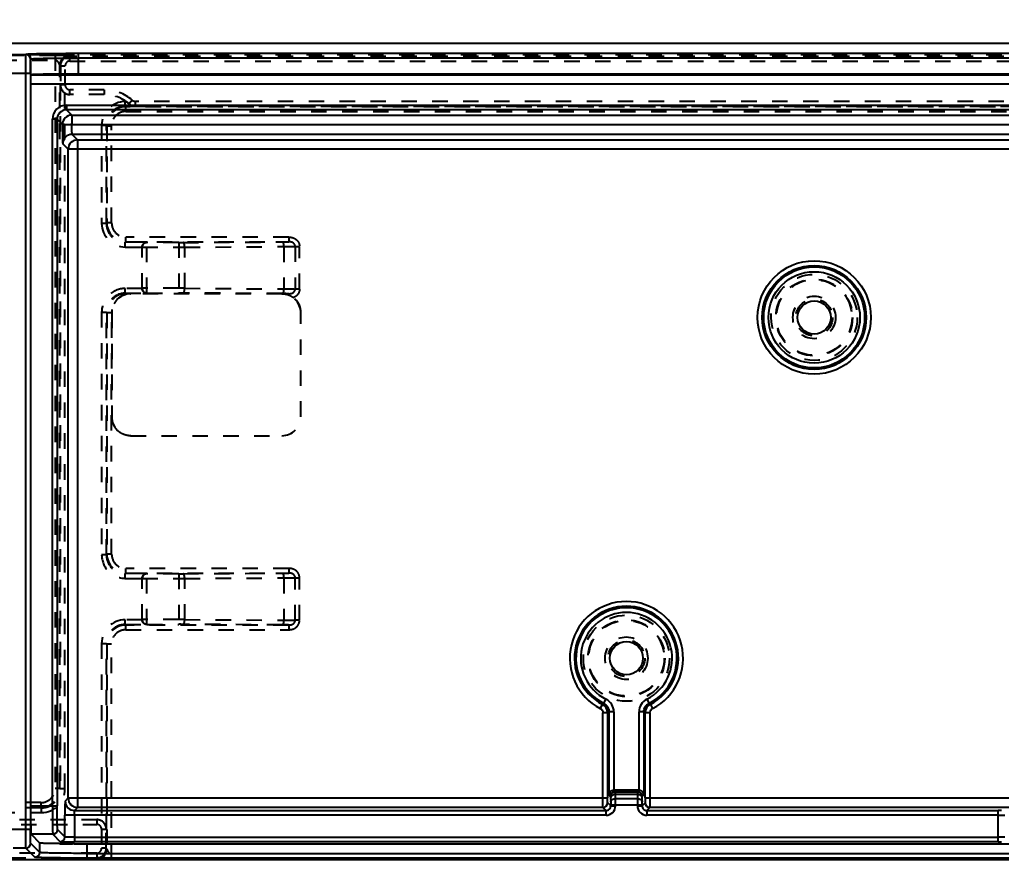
# Model space of a CAD drawing. Header units: millimetres. Extents: x 1803 to 4269, y -6912 to 1836.
# Drawn here: x 2842.1 to 2945.9, y -2.2 to 86.5 of the extents above; entities that cross this region are included whole.
import ezdxf

# ---------------------------------------------------------------- set-up
doc = ezdxf.new("R2010")
doc.units = ezdxf.units.MM
doc.header["$LTSCALE"] = 16.335
doc.header["$PDMODE"] = 3
doc.header["$PDSIZE"] = 0.3125
doc.linetypes.add('HIDDEN', pattern=[0.2, 0.1, -0.1])
doc.layers.get('0').update_dxf_attribs({"linetype": 'CONTINUOUS'})
doc.layers.get('Defpoints').update_dxf_attribs({"linetype": 'CONTINUOUS'})
doc.layers.add('DEFAULT_2', color=8, linetype='HIDDEN')
doc.styles.get("Standard").update_dxf_attribs({"font": 'txt', "width": 0.8})
doc.dimstyles.new('11', dxfattribs={"dimtxt": 8, "dimasz": 8, "dimexe": 0, "dimexo": 0, "dimgap": 0, "dimtad": 0, "dimdsep": 46, "dimtxsty": 'Standard', "dimcen": 0, "dimclrd": 4, "dimclre": 4, "dimclrt": 6, "dimazin": 0, "dimtp": 0.01, "dimtm": 0.01, "dimtfac": 1, "dimtofl": 0, "dimtmove": 0, "dimatfit": 3, "dimfxl": 0, "dimtolj": 1, "dimarcsym": 0})

# ---------------------------------------------------------------- blocks, each defined once
blk = doc.blocks.new('*D13')
at = {"color": 4, "lineweight": -2}
for p, q in [((2710.73, 63.04), (2710.73, 100.64)), ((2718.73, 100.64), (2794.33, 100.64)), ((3097.71, 100.64), (2826.33, 100.64)), ((3105.71, 56.32), (3105.71, 100.64))]:
    blk.add_line(p, q, dxfattribs=at)
at = {"color": 4}
for points in [[(2718.73, 101.98), (2718.73, 99.31), (2710.73, 100.64)], [(3097.71, 101.98), (3097.71, 99.31), (3105.71, 100.64)]]:
    blk.add_solid(points, dxfattribs=at)
at = {"layer": 'Defpoints', "color": 0}
for p in [(2710.73, 100.64), (2710.73, 63.04), (3105.71, 56.32)]:
    blk.add_point(p, dxfattribs=at)
at = {"color": 6, "insert": (2810.33, 100.64), "char_height": 8, "attachment_point": 5}
blk.add_mtext('\\A1;394.98', dxfattribs=at)

msp = doc.modelspace()

# ---------------------------------------------------------------- linework, layer by layer
at = {"color": 7, "linetype": 'Continuous'}
for p, q in [((2809.726, 84.021), (3003.706, 84.021)), ((2841.405, 82.842), (2842.757, 82.842)), ((2842.757, 82.842), (2842.757, 82.87)), ((2843.243, 82.342), (2843.271, 82.37)), ((2843.271, 80.722), (2843.271, 82.37)), ((2848.27, 82.965), (3001.176, 82.965)), ((2848.271, 82.965), (2848.271, 80.808)), ((3001.176, 82.465), (2848.271, 82.465)), ((2843.217, 80.842), (2840.931, 80.842)), ((2842.717, 0.986), (2842.717, 80.842)), ((2843.217, 80.842), (2843.217, 0.986)), ((2843.257, 80.694), (2843.257, 80.722)), ((2843.257, 80.694), (3101.695, 80.694)), ((2848.27, 80.808), (3096.682, 80.808)), ((3101.726, 79.694), (2843.226, 79.694)), ((2847.039, 77.495), (2847.039, 76.995)), ((2847.039, 77.495), (3098.413, 77.495)), ((2847.598, 76.436), (2847.039, 76.995)), ((3098.413, 76.995), (2847.039, 76.995)), ((2845.539, 3.452), (2845.539, 75.995)), ((2846.039, 75.995), (2845.539, 75.995)), ((2846.039, 75.995), (2846.039, 3.451)), ((2846.039, 75.995), (2846.598, 75.436)), ((2847.598, 76.436), (2847.598, 75.419)), ((2847.598, 76.436), (2992.667, 76.436)), ((2992.667, 75.419), (2847.598, 75.419)), ((2848.209, 73.825), (2847.632, 74.401)), ((2992.667, 74.401), (2847.632, 74.401)), ((2848.209, 73.825), (2848.209, 3.29)), ((2848.209, 73.825), (2995.209, 73.825)), ((2846.632, 73.402), (2847.209, 72.825)), ((2847.209, 4.29), (2847.209, 72.825)), ((2995.209, 72.825), (2847.209, 72.825)), ((2903.84, 14.287), (2904.063, 14.734)), ((2908.389, 14.734), (2908.613, 14.287)), ((2903.465, 13.74), (2903.696, 14.184)), ((2908.757, 14.184), (2908.987, 13.74)), ((2904.235, 13.297), (2903.735, 13.297)), ((2903.735, 4.29), (2903.735, 13.297)), ((2904.235, 13.297), (2904.392, 13.393)), ((2904.235, 13.297), (2904.235, 4.29)), ((2904.892, 13.393), (2904.392, 13.393)), ((2904.392, 4.616), (2904.392, 13.393)), ((2904.892, 13.393), (2904.892, 5.108)), ((2908.06, 13.393), (2907.56, 13.393)), ((2907.56, 5.108), (2907.56, 13.393)), ((2908.06, 13.393), (2908.218, 13.297)), ((2908.06, 13.393), (2908.06, 4.616)), ((2908.718, 13.297), (2908.218, 13.297)), ((2908.218, 4.29), (2908.218, 13.297)), ((2908.718, 13.297), (2908.718, 4.29)), ((2847.209, 4.29), (2846.886, 3.967)), ((2847.209, 4.29), (2904.235, 4.29)), ((2904.392, 4.616), (2904.551, 4.458)), ((2904.557, 4.308), (2904.564, 3.874)), ((2907.56, 5.108), (2904.892, 5.108)), ((2905.051, 4.958), (2904.901, 5.108)), ((2905.051, 4.958), (2907.402, 4.958)), ((2907.396, 4.659), (2905.057, 4.659)), ((2905.064, 4.225), (2905.057, 4.659)), ((2905.064, 4.225), (2907.388, 4.225)), ((2907.396, 4.659), (2907.388, 4.225)), ((2907.552, 5.108), (2907.402, 4.958)), ((2907.888, 3.874), (2907.896, 4.308)), ((2907.902, 4.458), (2908.06, 4.616)), ((2908.218, 4.29), (2951.935, 4.29)), ((2843.226, 3.452), (2846.039, 3.452)), ((2847.885, 2.967), (2848.209, 3.29)), ((2903.743, 3.29), (2848.209, 3.29)), ((2903.743, 3.29), (2904.067, 2.967)), ((2904.567, 3.467), (2904.243, 3.79)), ((2907.886, 3.524), (2904.567, 3.524)), ((2904.567, 3.467), (2904.567, 3.524)), ((2904.567, 3.467), (2905.067, 3.467)), ((2905.067, 3.524), (2905.067, 3.467)), ((2907.386, 3.467), (2907.386, 3.524)), ((2907.386, 3.467), (2907.886, 3.467)), ((2908.209, 3.79), (2907.886, 3.467)), ((2907.886, 3.524), (2907.886, 3.467)), ((2908.386, 2.967), (2908.709, 3.29)), ((2951.443, 3.29), (2908.709, 3.29)), ((2846.86, 0.174), (2846.86, 2.467)), ((2904.067, 2.467), (2846.86, 2.467)), ((2847.86, 2.467), (2847.86, -0.352)), ((2847.885, 2.967), (2904.067, 2.967)), ((2904.067, 2.467), (2904.067, 2.967)), ((2908.386, 2.967), (2945.512, 2.967)), ((2908.386, 2.967), (2908.386, 2.467)), ((2945.512, 2.467), (2908.386, 2.467)), ((2945.512, -0.352), (2945.512, 2.967)), ((2840.931, 0.986), (2843.217, 0.986)), ((2843.278, 0.452), (2844.196, -0.467)), ((2845.582, 0.452), (2843.278, 0.452)), ((2845.582, 0.452), (2846.36, -0.326)), ((2846.86, 0.174), (2846.082, 0.952)), ((2847.86, 0.148), (2945.512, 0.148)), ((2842.743, -1.014), (2841.405, -1.014)), ((2842.743, -1.014), (2843.697, -1.967)), ((2844.196, -1.467), (2843.243, -0.514)), ((2844.196, -1.467), (2844.196, -0.467)), ((2846.351, -0.537), (2846.283, -0.536)), ((2847.852, -0.549), (2847.662, -0.548)), ((2945.512, -0.352), (2847.86, -0.352)), ((2849.196, -0.553), (2849.196, -2.061)), ((2849.196, -0.553), (3095.757, -0.553)), ((3095.757, -2.061), (2849.195, -2.061)), ((2849.196, -1.561), (3095.757, -1.561)), ((2713.726, -2.192), (3105.206, -2.192))]:
    msp.add_line(p, q, dxfattribs=at)
for centre, radius in [((2926.076, 55.058), 5.991), ((2926.076, 55.058), 5.491), ((2926.076, 55.058), 5.334), ((2926.076, 55.058), 4.834), ((2926.076, 55.058), 1.75), ((2906.226, 19.058), 1.75)]:
    msp.add_circle(centre, radius, dxfattribs=at)
for centre, radius, start, end in [((2842.743, 82.342), 0.5, 0.00092, 89.99908), ((2842.771, 82.37), 0.5, 0.02106, 89.97894), ((2847.039, 75.995), 1.5, 89.99916, 180.00084), ((2847.039, 75.995), 1, 89.98404, 180.01596), ((2847.598, 75.435), 1, 90.02096, 179.97904), ((2847.633, 73.401), 1, 90.02095, 179.97905), ((2848.209, 72.825), 1, 90.02096, 179.97904), ((2906.226, 19.058), 5.991, 297.43968, 242.56032), ((2906.226, 19.058), 5.491, 297.43968, 242.56032), ((2906.226, 19.058), 5.334, 296.57798, 243.42202), ((2906.226, 19.058), 4.834, 296.57834, 243.42168), ((2903.393, 13.393), 1.499, 359.991, 63.43168), ((2909.06, 13.393), 1.499, 116.56829, 180.00899), ((2883.102, 43.058), 35.465, 305.49682, 305.78306), ((2903.235, 13.297), 1, 0.00054, 62.56444), ((2909.217, 13.297), 1, 117.42612, 179.99787), ((2929.374, 43.134), 35.542, 234.25703, 234.5428), ((2848.209, 4.291), 1, 180.09154, 269.97946), ((2905.051, 4.458), 0.5, 90.02106, 179.97893), ((2811.676, 3.541), 93.391, 359.98957, 0.41958), ((2986.447, 3.592), 79.062, 179.54145, 180.0494), ((2907.402, 4.458), 0.5, 0.02107, 89.97894), ((2847.886, 3.967), 1, 180.02094, 269.97905), ((2903.743, 3.791), 0.5, 270.02106, 359.97893), ((2904.067, 3.467), 1, 269.99917, 0.00083), ((2904.067, 3.467), 0.5, 269.9717, 0.0283), ((2908.386, 3.467), 1, 179.99917, 270.00083), ((2908.385, 3.467), 0.5, 179.9717, 270.0283), ((2908.709, 3.791), 0.5, 180.02107, 269.97894), ((2945.529, 95.411), 92.944, 269.98918, 270.42508), ((2845.582, 0.952), 0.5, 270.00092, 359.99908), ((2846.36, 0.174), 0.5, 270.02105, 359.97894), ((2945.529, -92.804), 92.952, 89.57494, 90.01081), ((2842.743, -0.514), 0.5, 270.00092, 359.99908), ((2848.836, 211.783), 212.335, 269.32954, 269.68337), ((2849.194, 279.62), 280.172, 269.72558, 270.00033), ((2843.696, -1.467), 0.5, 270.02106, 359.97894)]:
    msp.add_arc(centre, radius, start, end, dxfattribs=at)
for points, knots in [([(2842.717, 80.842), (2842.717, 80.971), (2842.718, 81.223), (2842.719, 81.59), (2842.721, 81.929), (2842.724, 82.227), (2842.728, 82.444), (2842.731, 82.589), (2842.733, 82.674), (2842.736, 82.741), (2842.737, 82.792), (2842.741, 82.822), (2842.74, 82.838), (2842.743, 82.842)], [0, 0, 0, 0, 0.1925435, 0.3786157, 0.550136, 0.700849, 0.8252152, 0.8760961, 0.9187359, 0.9526623, 0.9776298, 0.9934554, 1, 1, 1, 1]), ([(2842.771, 82.87), (2842.774, 82.873), (2842.787, 82.876), (2842.811, 82.881), (2842.848, 82.885), (2842.922, 82.891), (2843.047, 82.899), (2843.233, 82.907), (2843.466, 82.916), (2843.745, 82.923), (2844.066, 82.931), (2844.571, 82.94), (2845.282, 82.95), (2846.214, 82.958), (2847.222, 82.963), (2847.917, 82.965), (2848.27, 82.965)], [0, 0, 0, 0, 0.0021955, 0.0066567, 0.013424, 0.0224921, 0.0474704, 0.0814318, 0.1240348, 0.1748588, 0.2334729, 0.2993147, 0.450024, 0.6214111, 0.8072596, 1, 1, 1, 1]), ([(2843.217, 80.842), (2843.217, 80.939), (2843.218, 81.128), (2843.219, 81.403), (2843.221, 81.657), (2843.224, 81.881), (2843.228, 82.043), (2843.231, 82.152), (2843.233, 82.216), (2843.235, 82.267), (2843.237, 82.305), (2843.241, 82.327), (2843.241, 82.34), (2843.243, 82.342)], [0, 0, 0, 0, 0.192526, 0.3785861, 0.5500684, 0.7007302, 0.8250688, 0.8759443, 0.9185824, 0.9525155, 0.9775025, 0.9933648, 1, 1, 1, 1]), ([(2843.271, 82.37), (2843.274, 82.373), (2843.286, 82.376), (2843.307, 82.381), (2843.341, 82.385), (2843.409, 82.392), (2843.522, 82.399), (2843.691, 82.408), (2843.903, 82.416), (2844.157, 82.423), (2844.449, 82.431), (2844.908, 82.44), (2845.554, 82.45), (2846.401, 82.458), (2847.318, 82.463), (2847.949, 82.465), (2848.271, 82.465)], [0, 0, 0, 0, 0.0022374, 0.0067289, 0.0135224, 0.0226108, 0.0475989, 0.0815243, 0.1241477, 0.1750084, 0.2335896, 0.2993736, 0.4501439, 0.6215065, 0.807136, 1, 1, 1, 1]), ([(2843.243, 80.694), (2843.242, 80.692), (2843.242, 80.684), (2843.239, 80.669), (2843.238, 80.644), (2843.236, 80.593), (2843.233, 80.509), (2843.231, 80.386), (2843.229, 80.237), (2843.227, 80.004), (2843.226, 79.82), (2843.226, 79.694)], [0, 0, 0, 0, 0.0066404, 0.0225036, 0.0474893, 0.0814207, 0.1749342, 0.2992755, 0.449938, 0.6214192, 1, 1, 1, 1]), ([(2843.271, 80.722), (2843.274, 80.724), (2843.286, 80.727), (2843.307, 80.731), (2843.341, 80.735), (2843.408, 80.741), (2843.522, 80.748), (2843.691, 80.756), (2843.903, 80.763), (2844.157, 80.77), (2844.449, 80.777), (2844.907, 80.785), (2845.554, 80.794), (2846.401, 80.802), (2847.318, 80.807), (2847.949, 80.808), (2848.27, 80.808)], [0, 0, 0, 0, 0.0021958, 0.0066577, 0.0134262, 0.0224955, 0.0474763, 0.0814393, 0.1240438, 0.1748686, 0.233482, 0.2993223, 0.4500266, 0.6214086, 0.8072589, 1, 1, 1, 1]), ([(2846.598, 75.436), (2846.598, 75.306), (2846.598, 75.05), (2846.6, 74.678), (2846.603, 74.333), (2846.607, 74.03), (2846.612, 73.808), (2846.616, 73.66), (2846.619, 73.573), (2846.622, 73.504), (2846.624, 73.452), (2846.629, 73.422), (2846.629, 73.405), (2846.632, 73.402)], [0, 0, 0, 0, 0.1915005, 0.3769937, 0.5485202, 0.699567, 0.8243427, 0.8754159, 0.9182338, 0.9523175, 0.9774154, 0.9933451, 1, 1, 1, 1]), ([(2847.598, 75.436), (2847.472, 75.427), (2847.289, 75.419), (2847.055, 75.42), (2846.906, 75.424), (2846.783, 75.426), (2846.699, 75.428), (2846.648, 75.431), (2846.623, 75.432), (2846.608, 75.434), (2846.6, 75.434), (2846.598, 75.436)], [0, 0, 0, 0, 0.3784747, 0.5499474, 0.7006701, 0.8250438, 0.9185664, 0.9525021, 0.9774905, 0.9933568, 1, 1, 1, 1]), ([(2847.632, 74.401), (2847.63, 74.403), (2847.628, 74.412), (2847.625, 74.427), (2847.622, 74.454), (2847.617, 74.505), (2847.612, 74.591), (2847.607, 74.716), (2847.603, 74.867), (2847.599, 75.104), (2847.598, 75.291), (2847.598, 75.419)], [0, 0, 0, 0, 0.0074039, 0.0239231, 0.0495076, 0.0838371, 0.1772643, 0.3011929, 0.4519844, 0.6233854, 1, 1, 1, 1]), ([(2903.465, 13.74), (2903.545, 13.699), (2903.681, 13.568), (2903.735, 13.386), (2903.735, 13.297)], [0, 0, 0, 0, 0.499991, 1, 1, 1, 1]), ([(2903.84, 14.287), (2904.002, 14.206), (2904.282, 13.943), (2904.392, 13.575), (2904.392, 13.393)], [0, 0, 0, 0, 0.5000003, 1, 1, 1, 1]), ([(2908.06, 13.393), (2908.06, 13.575), (2908.17, 13.943), (2908.45, 14.206), (2908.613, 14.287)], [0, 0, 0, 0, 0.4999998, 1, 1, 1, 1]), ([(2908.718, 13.297), (2908.718, 13.386), (2908.771, 13.568), (2908.907, 13.699), (2908.987, 13.74)], [0, 0, 0, 0, 0.500009, 1, 1, 1, 1]), ([(2903.743, 3.29), (2903.74, 3.297), (2903.744, 3.326), (2903.738, 3.383), (2903.739, 3.476), (2903.737, 3.598), (2903.736, 3.747), (2903.735, 3.981), (2903.735, 4.164), (2903.735, 4.29)], [0, 0, 0, 0, 0.0222678, 0.0811427, 0.1746664, 0.2990482, 0.4497829, 0.6213287, 1, 1, 1, 1]), ([(2904.243, 3.79), (2904.241, 3.793), (2904.243, 3.809), (2904.239, 3.836), (2904.239, 3.883), (2904.237, 3.944), (2904.236, 4.019), (2904.235, 4.136), (2904.235, 4.227), (2904.235, 4.29)], [0, 0, 0, 0, 0.0229637, 0.0824271, 0.1755143, 0.2992498, 0.4500073, 0.6216018, 1, 1, 1, 1]), ([(2904.892, 5.108), (2904.753, 5.108), (2904.491, 4.985), (2904.394, 4.729), (2904.392, 4.616)], [0, 0, 0, 0, 0.5527526, 1, 1, 1, 1]), ([(2904.551, 4.458), (2904.553, 4.455), (2904.551, 4.439), (2904.555, 4.412), (2904.555, 4.365), (2904.556, 4.329), (2904.557, 4.308)], [0, 0, 0, 0, 0.0764924, 0.2747889, 0.5857744, 1, 1, 1, 1]), ([(2905.057, 4.659), (2904.995, 4.658), (2904.871, 4.638), (2904.668, 4.556), (2904.558, 4.404), (2904.557, 4.308)], [0, 0, 0, 0, 0.2830544, 0.5633229, 1, 1, 1, 1]), ([(2904.564, 3.874), (2904.566, 3.97), (2904.675, 4.122), (2904.878, 4.204), (2905.002, 4.224), (2905.064, 4.225)], [0, 0, 0, 0, 0.437313, 0.7174379, 1, 1, 1, 1]), ([(2905.057, 4.659), (2905.056, 4.7), (2905.055, 4.773), (2905.056, 4.866), (2905.05, 4.922), (2905.054, 4.951), (2905.051, 4.958)], [0, 0, 0, 0, 0.4160289, 0.7286959, 0.9256632, 1, 1, 1, 1]), ([(2907.388, 4.225), (2907.45, 4.224), (2907.574, 4.204), (2907.777, 4.122), (2907.886, 3.97), (2907.888, 3.874)], [0, 0, 0, 0, 0.2825621, 0.562687, 1, 1, 1, 1]), ([(2907.402, 4.958), (2907.398, 4.951), (2907.402, 4.922), (2907.396, 4.866), (2907.398, 4.773), (2907.396, 4.7), (2907.396, 4.659)], [0, 0, 0, 0, 0.0743368, 0.2713041, 0.5839711, 1, 1, 1, 1]), ([(2907.896, 4.308), (2907.894, 4.404), (2907.785, 4.556), (2907.582, 4.638), (2907.458, 4.658), (2907.396, 4.659)], [0, 0, 0, 0, 0.4366771, 0.7169456, 1, 1, 1, 1]), ([(2908.06, 4.616), (2908.058, 4.729), (2907.961, 4.985), (2907.699, 5.108), (2907.56, 5.108)], [0, 0, 0, 0, 0.4472931, 1, 1, 1, 1]), ([(2907.896, 4.308), (2907.896, 4.329), (2907.897, 4.365), (2907.897, 4.412), (2907.901, 4.439), (2907.899, 4.455), (2907.902, 4.458)], [0, 0, 0, 0, 0.4142256, 0.7252111, 0.9235076, 1, 1, 1, 1]), ([(2908.218, 4.29), (2908.218, 4.227), (2908.217, 4.136), (2908.216, 4.019), (2908.215, 3.944), (2908.213, 3.883), (2908.214, 3.836), (2908.209, 3.809), (2908.212, 3.793), (2908.209, 3.79)], [0, 0, 0, 0, 0.3783982, 0.5499927, 0.7007502, 0.8244857, 0.9175729, 0.9770363, 1, 1, 1, 1]), ([(2908.718, 4.29), (2908.718, 4.164), (2908.717, 3.981), (2908.716, 3.747), (2908.715, 3.598), (2908.713, 3.476), (2908.714, 3.383), (2908.708, 3.326), (2908.712, 3.297), (2908.709, 3.29)], [0, 0, 0, 0, 0.3786713, 0.5502171, 0.7009518, 0.8253336, 0.9188573, 0.9777322, 1, 1, 1, 1]), ([(2843.226, 3.451), (2843.226, 3.259), (2843.227, 2.88), (2843.23, 2.33), (2843.234, 1.822), (2843.24, 1.375), (2843.247, 1.049), (2843.253, 0.831), (2843.257, 0.704), (2843.262, 0.603), (2843.265, 0.527), (2843.273, 0.482), (2843.273, 0.457), (2843.278, 0.452)], [0, 0, 0, 0, 0.1927497, 0.378608, 0.5499967, 0.7007061, 0.825162, 0.8759869, 0.9185912, 0.9525544, 0.9775358, 0.9933725, 1, 1, 1, 1]), ([(2845.539, 3.452), (2845.539, 3.259), (2845.54, 2.88), (2845.542, 2.33), (2845.546, 1.822), (2845.551, 1.375), (2845.556, 1.049), (2845.561, 0.831), (2845.565, 0.704), (2845.569, 0.603), (2845.572, 0.527), (2845.578, 0.482), (2845.578, 0.457), (2845.582, 0.452)], [0, 0, 0, 0, 0.1927636, 0.3786373, 0.5500488, 0.7007785, 0.825247, 0.8760738, 0.9186785, 0.9526414, 0.9776184, 0.9934368, 1, 1, 1, 1]), ([(2846.082, 0.952), (2846.078, 0.956), (2846.078, 0.977), (2846.072, 1.014), (2846.069, 1.078), (2846.065, 1.162), (2846.061, 1.268), (2846.056, 1.449), (2846.051, 1.721), (2846.046, 2.093), (2846.042, 2.517), (2846.04, 2.975), (2846.039, 3.291), (2846.039, 3.451)], [0, 0, 0, 0, 0.0066229, 0.0224597, 0.047443, 0.0814067, 0.12401, 0.1748332, 0.2992877, 0.4499976, 0.6213872, 0.8072474, 1, 1, 1, 1]), ([(2846.886, 3.967), (2846.883, 3.965), (2846.883, 3.952), (2846.88, 3.93), (2846.878, 3.892), (2846.875, 3.841), (2846.873, 3.777), (2846.87, 3.668), (2846.867, 3.505), (2846.864, 3.282), (2846.862, 3.028), (2846.86, 2.753), (2846.86, 2.564), (2846.86, 2.467)], [0, 0, 0, 0, 0.0066404, 0.0225032, 0.0474883, 0.081419, 0.124056, 0.1749316, 0.2992716, 0.4499335, 0.6214149, 0.8074744, 1, 1, 1, 1]), ([(2904.564, 3.874), (2904.565, 3.849), (2904.566, 3.732), (2904.567, 3.616), (2904.567, 3.524)], [0, 0, 0, 0, 0.2154579, 1, 1, 1, 1]), ([(2907.886, 3.524), (2907.886, 3.556), (2907.886, 3.673), (2907.887, 3.79), (2907.888, 3.874)], [0, 0, 0, 0, 0.2750155, 1, 1, 1, 1]), ([(2847.86, 2.467), (2847.86, 2.53), (2847.861, 2.622), (2847.864, 2.739), (2847.867, 2.813), (2847.871, 2.874), (2847.874, 2.922), (2847.88, 2.948), (2847.882, 2.966), (2847.885, 2.967)], [0, 0, 0, 0, 0.3771746, 0.5482502, 0.6986141, 0.8221431, 0.9152862, 0.9752355, 1, 1, 1, 1]), ([(2945.865, 2.97), (2945.84, 2.969), (2945.722, 2.968), (2945.604, 2.967), (2945.512, 2.967)], [0, 0, 0, 0, 0.2146391, 1, 1, 1, 1]), ([(2842.743, -1.014), (2842.74, -1.01), (2842.741, -0.994), (2842.737, -0.964), (2842.736, -0.913), (2842.733, -0.846), (2842.731, -0.761), (2842.728, -0.615), (2842.724, -0.398), (2842.721, -0.1), (2842.719, 0.239), (2842.718, 0.605), (2842.717, 0.858), (2842.717, 0.986)], [0, 0, 0, 0, 0.0065446, 0.0223702, 0.0473377, 0.0812641, 0.1239039, 0.1747848, 0.299151, 0.449864, 0.6213843, 0.8074565, 1, 1, 1, 1]), ([(2843.243, -0.514), (2843.241, -0.511), (2843.241, -0.499), (2843.237, -0.476), (2843.235, -0.438), (2843.233, -0.388), (2843.231, -0.324), (2843.228, -0.215), (2843.224, -0.052), (2843.221, 0.171), (2843.219, 0.425), (2843.218, 0.7), (2843.217, 0.89), (2843.217, 0.986)], [0, 0, 0, 0, 0.0066352, 0.0224974, 0.0474845, 0.0814175, 0.1240556, 0.1749311, 0.2992697, 0.4499315, 0.6214138, 0.8074739, 1, 1, 1, 1]), ([(2847.86, 0.148), (2847.734, 0.148), (2847.55, 0.149), (2847.317, 0.152), (2847.168, 0.155), (2847.045, 0.159), (2846.961, 0.163), (2846.911, 0.166), (2846.885, 0.168), (2846.87, 0.171), (2846.861, 0.172), (2846.86, 0.174)], [0, 0, 0, 0, 0.3781709, 0.5496652, 0.7003415, 0.8240255, 0.9171046, 0.9512454, 0.9766377, 0.9929464, 1, 1, 1, 1]), ([(2846.283, -0.536), (2846.132, -0.534), (2845.846, -0.53), (2845.441, -0.523), (2845.087, -0.515), (2844.788, -0.507), (2844.549, -0.498), (2844.389, -0.49), (2844.293, -0.482), (2844.246, -0.478), (2844.216, -0.473), (2844.2, -0.47), (2844.196, -0.467)], [0, 0, 0, 0, 0.2165238, 0.4113465, 0.5817227, 0.7252845, 0.8402386, 0.9249054, 0.9555375, 0.9782727, 0.9930654, 1, 1, 1, 1]), ([(2846.36, -0.326), (2846.362, -0.328), (2846.375, -0.328), (2846.397, -0.332), (2846.435, -0.334), (2846.486, -0.336), (2846.55, -0.338), (2846.658, -0.341), (2846.821, -0.345), (2847.045, -0.348), (2847.299, -0.35), (2847.574, -0.351), (2847.763, -0.352), (2847.86, -0.352)], [0, 0, 0, 0, 0.0066404, 0.0225029, 0.0474874, 0.0814176, 0.1240543, 0.1749297, 0.2992699, 0.4499321, 0.621414, 0.807474, 1, 1, 1, 1]), ([(2945.512, -0.352), (2945.544, -0.352), (2945.662, -0.352), (2945.78, -0.353), (2945.865, -0.354)], [0, 0, 0, 0, 0.2756168, 1, 1, 1, 1]), ([(2849.195, -2.061), (2848.842, -2.061), (2848.148, -2.06), (2847.139, -2.055), (2846.207, -2.047), (2845.496, -2.037), (2844.991, -2.027), (2844.67, -2.02), (2844.391, -2.012), (2844.158, -2.004), (2843.972, -1.996), (2843.847, -1.988), (2843.773, -1.981), (2843.736, -1.977), (2843.712, -1.973), (2843.699, -1.97), (2843.697, -1.967)], [0, 0, 0, 0, 0.1927445, 0.3785967, 0.5499865, 0.7006968, 0.7665382, 0.8251507, 0.8759725, 0.9185729, 0.952532, 0.9775089, 0.9865765, 0.9933435, 0.9978045, 1, 1, 1, 1]), ([(2849.196, -1.561), (2848.874, -1.561), (2848.243, -1.56), (2847.326, -1.555), (2846.479, -1.547), (2845.833, -1.537), (2845.374, -1.528), (2845.082, -1.52), (2844.828, -1.512), (2844.616, -1.504), (2844.447, -1.496), (2844.334, -1.488), (2844.266, -1.482), (2844.232, -1.477), (2844.211, -1.473), (2844.199, -1.47), (2844.196, -1.467)], [0, 0, 0, 0, 0.1928641, 0.3784935, 0.549856, 0.7006265, 0.7664104, 0.8249916, 0.8758523, 0.9184757, 0.9524011, 0.9773892, 0.9864776, 0.9932711, 0.9977626, 1, 1, 1, 1])]:
    msp.add_open_spline(points, degree=3, knots=knots, dxfattribs=at)
at = {"layer": 'DEFAULT_2', "color": 8, "linetype": 'HIDDEN'}
for p, q in [((3004.706, 82.808), (2808.735, 82.808)), ((2845.815, 82.729), (2823.797, 82.729)), ((2823.798, 82.229), (2845.815, 82.229)), ((2845.815, 82.729), (2845.815, 5.299)), ((2847.35, 82.642), (2847.332, 82.712)), ((3060.484, 82.642), (2847.35, 82.642)), ((2847.385, 82.142), (2847.385, 82.642)), ((2847.385, 82.142), (3060.484, 82.142)), ((2846.315, 5.299), (2846.315, 81.712)), ((2846.315, 81.712), (2846.385, 81.642)), ((2846.385, 81.642), (2846.385, 79.616)), ((2846.385, 81.642), (2846.885, 81.642)), ((2846.885, 79.616), (2846.885, 81.642)), ((2846.367, 79.599), (2846.385, 79.616)), ((2846.367, 79.599), (2846.367, 5.246)), ((2846.885, 79.616), (2846.385, 79.616)), ((2847.385, 78.617), (2847.385, 79.116)), ((2851.026, 79.116), (2847.385, 79.116)), ((2851.026, 79.116), (2851.026, 78.617)), ((2846.867, 5.246), (2846.867, 78.747)), ((2847.376, 78.608), (2847.385, 78.617)), ((2851.026, 78.608), (2847.376, 78.608)), ((2853.245, 77.369), (2853.245, 77.869)), ((2853.342, 77.869), (2853.245, 77.869)), ((2853.986, 78.009), (2853.658, 77.632)), ((2854.311, 77.369), (2854.314, 77.886)), ((3060.484, 77.886), (2854.314, 77.886)), ((2853.297, 77.316), (2853.245, 77.369)), ((2853.245, 77.369), (2854.311, 77.369)), ((2853.297, 76.816), (2853.297, 77.316)), ((3056.312, 77.316), (2853.297, 77.316)), ((2853.297, 76.816), (3056.31, 76.816)), ((2853.658, 77.632), (2853.653, 77.622)), ((2854.311, 77.386), (3060.484, 77.386)), ((2850.745, 75.369), (2850.745, 64.996)), ((2850.745, 75.369), (2851.245, 75.369)), ((2851.245, 64.996), (2851.245, 75.369)), ((2851.298, 75.317), (2851.245, 75.369)), ((2851.298, 75.317), (2851.298, 65.049)), ((2851.298, 75.317), (2851.798, 75.317)), ((2851.798, 65.049), (2851.798, 75.316)), ((2851.245, 64.996), (2850.745, 64.996)), ((2851.298, 65.049), (2851.245, 64.996)), ((2851.798, 65.049), (2851.298, 65.049)), ((2853.297, 63.049), (2853.297, 63.549)), ((2870.522, 63.549), (2853.297, 63.549)), ((2870.522, 63.549), (2870.522, 63.049)), ((2853.297, 63.049), (2853.245, 62.996)), ((2853.245, 62.496), (2853.245, 62.996)), ((2855.518, 62.996), (2853.245, 62.996)), ((2853.245, 62.496), (2855.026, 62.496)), ((2853.297, 63.049), (2870.522, 63.049)), ((2855.026, 58.119), (2855.026, 62.496)), ((2855.035, 62.479), (2855.026, 62.488)), ((2855.035, 62.479), (2858.896, 62.479)), ((2855.535, 62.979), (2855.518, 62.996)), ((2855.535, 57.636), (2855.535, 62.979)), ((2858.896, 62.979), (2855.535, 62.979)), ((2858.896, 62.979), (2858.896, 57.636)), ((2859.368, 62.98), (2869.833, 63.041)), ((2859.525, 62.48), (2869.991, 62.541)), ((2859.525, 58.135), (2859.525, 62.48)), ((2869.991, 62.541), (2869.991, 58.074)), ((2871.206, 62.556), (2871.206, 58.06)), ((2871.206, 62.556), (2871.667, 62.556)), ((2871.667, 58.06), (2871.667, 62.556)), ((2855.026, 58.127), (2855.035, 58.136)), ((2858.896, 58.136), (2855.035, 58.136)), ((2859.525, 58.135), (2869.991, 58.074)), ((2853.245, 57.619), (2853.245, 58.119)), ((2855.026, 58.119), (2853.245, 58.119)), ((2853.245, 57.619), (2853.297, 57.566)), ((2853.245, 57.619), (2855.518, 57.619)), ((2853.297, 57.497), (2853.297, 57.566)), ((2853.797, 57.566), (2853.297, 57.566)), ((2853.797, 57.566), (2853.815, 57.549)), ((2869.798, 57.549), (2853.815, 57.549)), ((2855.518, 57.619), (2855.535, 57.636)), ((2855.535, 57.636), (2858.896, 57.636)), ((2869.833, 57.574), (2859.368, 57.635)), ((2869.798, 57.549), (2869.81, 57.561)), ((2871.667, 58.06), (2871.206, 58.06)), ((2850.745, 55.619), (2850.745, 29.996)), ((2850.745, 55.619), (2851.245, 55.619)), ((2851.245, 29.996), (2851.245, 55.619)), ((2851.245, 55.619), (2851.298, 55.567)), ((2851.298, 55.567), (2851.298, 30.049)), ((2851.298, 55.567), (2851.806, 55.567)), ((2851.798, 30.049), (2851.806, 55.558)), ((2851.815, 55.549), (2851.806, 55.558)), ((2851.815, 55.549), (2851.815, 44.566)), ((2871.797, 55.549), (2871.806, 55.558)), ((2871.797, 44.566), (2871.797, 55.549)), ((2851.815, 44.566), (2851.806, 44.557)), ((2871.797, 44.566), (2871.806, 44.557)), ((2853.815, 42.566), (2853.806, 42.558)), ((2853.806, 42.558), (2869.806, 42.558)), ((2869.798, 42.566), (2869.806, 42.558)), ((2851.245, 29.996), (2850.745, 29.996)), ((2851.298, 30.049), (2851.245, 29.996)), ((2851.798, 30.049), (2851.298, 30.049)), ((2853.297, 28.049), (2853.245, 27.996)), ((2853.297, 28.049), (2853.297, 28.549)), ((2870.522, 28.549), (2853.297, 28.549)), ((2853.297, 28.049), (2870.522, 28.049)), ((2859.368, 27.98), (2869.833, 28.041)), ((2870.522, 28.549), (2870.522, 28.049)), ((2853.245, 27.496), (2853.245, 27.996)), ((2855.518, 27.996), (2853.245, 27.996)), ((2853.245, 27.496), (2855.026, 27.496)), ((2855.026, 23.119), (2855.026, 27.496)), ((2855.035, 27.479), (2855.026, 27.488)), ((2855.035, 27.479), (2858.896, 27.479)), ((2855.535, 27.979), (2855.518, 27.996)), ((2855.535, 22.636), (2855.535, 27.979)), ((2858.896, 27.979), (2855.535, 27.979)), ((2858.896, 27.979), (2858.896, 22.636)), ((2859.525, 27.48), (2869.991, 27.541)), ((2859.525, 23.135), (2859.525, 27.48)), ((2869.991, 27.541), (2869.991, 23.074)), ((2871.206, 23.06), (2871.206, 27.556)), ((2871.206, 27.556), (2871.667, 27.556)), ((2871.667, 23.06), (2871.667, 27.556)), ((2853.245, 22.619), (2853.245, 23.119)), ((2855.026, 23.119), (2853.245, 23.119)), ((2855.026, 23.127), (2855.035, 23.136)), ((2858.896, 23.136), (2855.035, 23.136)), ((2859.525, 23.135), (2869.991, 23.074)), ((2871.667, 23.06), (2871.206, 23.06)), ((2853.245, 22.619), (2853.297, 22.566)), ((2853.245, 22.619), (2855.518, 22.619)), ((2853.297, 22.066), (2853.297, 22.566)), ((2870.522, 22.566), (2853.297, 22.566)), ((2853.297, 22.066), (2870.522, 22.066)), ((2855.518, 22.619), (2855.535, 22.636)), ((2855.535, 22.636), (2858.896, 22.636)), ((2869.833, 22.574), (2859.368, 22.635)), ((2870.522, 22.566), (2870.522, 22.066)), ((2850.745, 20.619), (2850.745, 1.869)), ((2850.745, 20.619), (2851.245, 20.619)), ((2851.245, 1.016), (2851.245, 20.619)), ((2851.245, 20.619), (2851.298, 20.567)), ((2851.298, 20.567), (2851.298, -1.097)), ((2851.298, 20.567), (2851.798, 20.567)), ((2851.798, -2.114), (2851.798, 20.566)), ((2846.315, 5.299), (2845.815, 5.299)), ((2846.315, 5.299), (2846.367, 5.246)), ((2846.867, 5.246), (2846.367, 5.246)), ((2844.315, 3.799), (2750.818, 3.799)), ((2751.335, 3.299), (2844.315, 3.299)), ((2844.368, 3.246), (2780.142, 3.246)), ((2844.315, 3.799), (2844.315, 3.299)), ((2844.315, 3.299), (2844.368, 3.246)), ((2844.368, 3.246), (2844.368, 2.746)), ((2781.11, 2.746), (2844.368, 2.746)), ((2850.232, 1.999), (2783.426, 1.999)), ((2783.426, 1.499), (2850.228, 1.499)), ((2850.228, 1.999), (2850.228, 1.499)), ((2850.728, 0.999), (2850.728, -1.027)), ((2850.728, 0.999), (2851.227, 0.999)), ((2851.245, 1.016), (2851.227, 0.999)), ((2851.227, -1.027), (2851.227, 0.999)), ((2851.227, -1.027), (2850.728, -1.027)), ((2851.298, -1.097), (2851.227, -1.027)), ((2850.228, -1.526), (2752.879, -1.526)), ((2752.879, -2.026), (2850.263, -2.026)), ((2850.228, -1.526), (2850.228, -2.026)), ((2850.263, -2.026), (2850.28, -2.097)), ((3032.743, -1.614), (2851.798, -1.614)), ((2851.798, -2.114), (3032.744, -2.114))]:
    msp.add_line(p, q, dxfattribs=at)
for centre, radius in [((2926.076, 55.058), 4.552), ((2926.076, 55.058), 4.053), ((2926.076, 55.058), 4), ((2926.076, 55.058), 2.251), ((2926.076, 55.058), 1.945), ((2906.226, 19.058), 4.552), ((2906.226, 19.058), 4.053), ((2906.226, 19.058), 4), ((2906.226, 19.058), 2.251), ((2906.226, 19.058), 1.945)]:
    msp.add_circle(centre, radius, dxfattribs=at)
for centre, radius, start, end in [((2847.315, 81.712), 1, 90.02094, 179.97906), ((2847.385, 81.642), 1, 90.00872, 179.99128), ((2847.385, 81.642), 0.5, 89.99637, 180.00363), ((2847.385, 79.617), 1, 180.00872, 269.99128), ((2847.385, 79.616), 0.5, 179.99637, 270.00363), ((2851.026, 74.608), 4.509, 48.97234, 90), ((2853.245, 75.369), 2.5, 90.00033, 179.99967), ((2851.026, 74.608), 4, 48.97234, 90), ((2851.158, 74.793), 3.773, 48.59474, 54.62399), ((2853.244, 75.37), 1.999, 89.99022, 180.00978), ((2853.297, 75.316), 2, 90.00255, 179.99745), ((2853.297, 75.317), 1.5, 89.99579, 180.00421), ((2854.314, 78.386), 1, 228.97307, 269.99918), ((2853.245, 64.996), 2.5, 180.00033, 269.99967), ((2853.244, 64.996), 1.999, 179.99022, 270.00978), ((2853.297, 65.049), 2, 180.00255, 269.99745), ((2853.297, 65.049), 1.5, 179.99579, 270.00421), ((2855.535, 62.479), 0.5, 90.0037, 179.9963), ((2858.898, 146.066), 83.087, 269.9987, 270.32406), ((2858.907, 206.402), 143.923, 269.99582, 270.24625), ((2855.535, 58.136), 0.5, 180.0218, 269.9782), ((2858.899, -89.572), 147.708, 89.75696, 90.00097), ((2853.245, 55.619), 2.5, 89.99914, 180.00086), ((2853.244, 55.62), 1.999, 89.99022, 180.00978), ((2853.297, 55.566), 2, 90.00256, 179.99744), ((2853.816, 55.583), 1.983, 90.53196, 105.15575), ((2858.904, -23.318), 80.955, 89.67166, 90.00558), ((2869.431, 152.608), 95.048, 270.22793, 270.65753), ((2869.807, 55.558), 1.999, 359.99298, 52.88516), ((2853.81, 55.558), 2.004, 169.85921, 179.9902), ((2853.245, 29.996), 2.5, 179.99915, 270.00085), ((2853.244, 29.996), 1.999, 179.99022, 270.00978), ((2853.297, 30.049), 2, 180.00256, 269.99744), ((2853.297, 30.049), 1.5, 179.99579, 270.00421), ((2855.535, 27.479), 0.5, 89.99383, 180.00617), ((2858.898, 111.066), 83.087, 269.9987, 270.32406), ((2858.907, 171.402), 143.923, 269.99582, 270.24625), ((2853.245, 20.619), 2.5, 90.00033, 179.99967), ((2855.535, 23.136), 0.5, 180.0033, 269.9967), ((2858.899, -124.572), 147.708, 89.75696, 90.00097), ((2853.244, 20.62), 1.999, 89.99022, 180.00978), ((2853.297, 20.566), 2, 90.00256, 179.99744), ((2853.297, 20.567), 1.5, 89.99579, 180.00421), ((2858.904, -58.318), 80.955, 89.67166, 90.00558), ((2844.315, 5.299), 2, 270.00256, 359.99744), ((2844.315, 5.299), 1.5, 269.99579, 0.00421), ((2844.368, 5.246), 2.5, 270.00033, 359.99967), ((2844.368, 5.246), 1.999, 269.99022, 0.00978), ((2850.227, 0.999), 1, 0.00872, 89.99128), ((2850.228, 0.999), 0.5, 359.99637, 90.00363), ((2850.227, -1.026), 1, 270.00872, 359.99128), ((2850.228, -1.027), 0.5, 269.99637, 0.00363), ((2850.297, -1.096), 1, 270.02095, 359.97905)]:
    msp.add_arc(centre, radius, start, end, dxfattribs=at)
for centre, major_axis, start_param, end_param in [((2847.376, 79.608), (0.707, 0.707), -2.8897468, -2.3563468), ((2853.815, 55.549), (-1.415, 1.415), -0.7852601, 0.7852601), ((2869.797, 55.549), (1.415, 1.415), -0.7852591, 0.7852591), ((2853.815, 44.567), (-1.415, -1.415), -0.7852601, 0.7852601), ((2869.797, 44.567), (1.415, -1.415), -0.7852591, 0.7852591), ((2850.236, 1.007), (0.707, 0.707), 0.2518459, 0.7852459)]:
    msp.add_ellipse(centre, major_axis=major_axis, ratio=0.9996955, start_param=start_param, end_param=end_param, dxfattribs=at)
for points, knots in [([(2847.332, 82.712), (2847.33, 82.714), (2847.318, 82.711), (2847.297, 82.715), (2847.261, 82.716), (2847.21, 82.718), (2847.143, 82.72), (2847.064, 82.722), (2846.94, 82.724), (2846.767, 82.726), (2846.545, 82.727), (2846.225, 82.729), (2845.98, 82.729), (2845.815, 82.729)], [0, 0, 0, 0, 0.0069708, 0.0199696, 0.0430379, 0.0770823, 0.1220921, 0.174469, 0.2336562, 0.3673574, 0.5159708, 0.6739321, 1, 1, 1, 1]), ([(2846.315, 81.712), (2846.304, 81.744), (2846.277, 81.837), (2846.197, 81.992), (2846.049, 82.156), (2845.896, 82.229), (2845.815, 82.229)], [0, 0, 0, 0, 0.132783, 0.3837706, 0.6792279, 1, 1, 1, 1]), ([(2846.367, 79.599), (2846.369, 79.439), (2846.459, 79.095), (2846.712, 78.839), (2846.867, 78.747)], [0, 0, 0, 0, 0.4689985, 1, 1, 1, 1]), ([(2853.653, 77.622), (2853.746, 77.541), (2853.954, 77.415), (2854.193, 77.37), (2854.307, 77.369)], [0, 0, 0, 0, 0.5178335, 1, 1, 1, 1]), ([(2870.522, 63.549), (2870.662, 63.549), (2870.945, 63.513), (2871.328, 63.315), (2871.601, 62.979), (2871.667, 62.695), (2871.667, 62.556)], [0, 0, 0, 0, 0.2505896, 0.5007212, 0.7504811, 1, 1, 1, 1]), ([(2855.026, 62.496), (2855.026, 62.636), (2855.149, 62.897), (2855.405, 62.994), (2855.518, 62.996)], [0, 0, 0, 0, 0.5527526, 1, 1, 1, 1]), ([(2859.525, 62.48), (2859.525, 62.598), (2859.507, 62.76), (2859.445, 62.928), (2859.392, 62.979), (2859.368, 62.98)], [0, 0, 0, 0, 0.6479463, 0.8680134, 1, 1, 1, 1]), ([(2869.833, 63.041), (2869.899, 63.041), (2870.128, 63.043), (2870.358, 63.046), (2870.522, 63.049)], [0, 0, 0, 0, 0.2840145, 1, 1, 1, 1]), ([(2869.833, 63.041), (2869.857, 63.04), (2869.911, 62.989), (2869.972, 62.82), (2869.99, 62.659), (2869.991, 62.541)], [0, 0, 0, 0, 0.1317833, 0.3515994, 1, 1, 1, 1]), ([(2869.991, 62.541), (2870.12, 62.541), (2870.525, 62.544), (2870.93, 62.547), (2871.206, 62.556)], [0, 0, 0, 0, 0.318945, 1, 1, 1, 1]), ([(2871.206, 62.556), (2871.206, 62.627), (2871.165, 62.773), (2871.009, 62.944), (2870.78, 63.036), (2870.611, 63.05), (2870.522, 63.049)], [0, 0, 0, 0, 0.2276772, 0.4635107, 0.7155222, 1, 1, 1, 1]), ([(2859.368, 57.635), (2859.392, 57.636), (2859.445, 57.687), (2859.507, 57.855), (2859.525, 58.017), (2859.525, 58.135)], [0, 0, 0, 0, 0.1317836, 0.3515999, 1, 1, 1, 1]), ([(2853.297, 57.497), (2852.94, 57.401), (2852.258, 56.997), (2851.904, 56.283), (2851.837, 55.91)], [0, 0, 0, 0, 0.494453, 1, 1, 1, 1]), ([(2855.518, 57.619), (2855.405, 57.621), (2855.149, 57.718), (2855.026, 57.98), (2855.026, 58.119)], [0, 0, 0, 0, 0.4472931, 1, 1, 1, 1]), ([(2869.81, 57.561), (2870.027, 57.562), (2870.461, 57.491), (2870.844, 57.28), (2871.013, 57.153)], [0, 0, 0, 0, 0.5068373, 1, 1, 1, 1]), ([(2869.991, 58.074), (2869.99, 57.957), (2869.973, 57.795), (2869.911, 57.627), (2869.857, 57.576), (2869.833, 57.574)], [0, 0, 0, 0, 0.6479469, 0.8680135, 1, 1, 1, 1]), ([(2870.522, 57.566), (2870.474, 57.567), (2870.244, 57.571), (2870.015, 57.573), (2869.833, 57.574)], [0, 0, 0, 0, 0.2108969, 1, 1, 1, 1]), ([(2869.991, 58.074), (2870.12, 58.074), (2870.525, 58.071), (2870.93, 58.068), (2871.206, 58.06)], [0, 0, 0, 0, 0.318945, 1, 1, 1, 1]), ([(2870.522, 57.566), (2870.611, 57.566), (2870.78, 57.579), (2871.009, 57.671), (2871.165, 57.842), (2871.206, 57.989), (2871.206, 58.06)], [0, 0, 0, 0, 0.284474, 0.5364868, 0.77232, 1, 1, 1, 1]), ([(2871.667, 58.06), (2871.667, 57.865), (2871.533, 57.464), (2871.196, 57.223), (2871.013, 57.153)], [0, 0, 0, 0, 0.4992891, 1, 1, 1, 1]), ([(2853.806, 42.558), (2853.542, 42.558), (2853.009, 42.665), (2852.339, 43.121), (2851.898, 43.802), (2851.798, 44.335), (2851.798, 44.599)], [0, 0, 0, 0, 0.2499845, 0.4999041, 0.7498663, 1, 1, 1, 1]), ([(2869.833, 28.041), (2869.899, 28.041), (2870.128, 28.043), (2870.358, 28.046), (2870.522, 28.049)], [0, 0, 0, 0, 0.2840145, 1, 1, 1, 1]), ([(2869.833, 28.041), (2869.857, 28.04), (2869.911, 27.989), (2869.972, 27.82), (2869.99, 27.659), (2869.991, 27.541)], [0, 0, 0, 0, 0.1317833, 0.3515994, 1, 1, 1, 1]), ([(2871.667, 27.556), (2871.667, 27.695), (2871.601, 27.979), (2871.328, 28.315), (2870.945, 28.513), (2870.662, 28.549), (2870.522, 28.549)], [0, 0, 0, 0, 0.2495155, 0.4992736, 0.7494047, 1, 1, 1, 1]), ([(2871.206, 27.556), (2871.206, 27.627), (2871.165, 27.773), (2871.009, 27.944), (2870.78, 28.036), (2870.611, 28.05), (2870.522, 28.049)], [0, 0, 0, 0, 0.2276792, 0.4635112, 0.7155228, 1, 1, 1, 1]), ([(2855.026, 27.496), (2855.026, 27.636), (2855.149, 27.897), (2855.405, 27.994), (2855.518, 27.996)], [0, 0, 0, 0, 0.5527526, 1, 1, 1, 1]), ([(2859.525, 27.48), (2859.525, 27.598), (2859.507, 27.76), (2859.445, 27.928), (2859.392, 27.979), (2859.368, 27.98)], [0, 0, 0, 0, 0.6479463, 0.8680134, 1, 1, 1, 1]), ([(2869.991, 27.541), (2870.12, 27.541), (2870.525, 27.544), (2870.93, 27.547), (2871.206, 27.556)], [0, 0, 0, 0, 0.318945, 1, 1, 1, 1]), ([(2855.518, 22.619), (2855.405, 22.621), (2855.149, 22.718), (2855.026, 22.98), (2855.026, 23.119)], [0, 0, 0, 0, 0.4472931, 1, 1, 1, 1]), ([(2859.368, 22.635), (2859.392, 22.636), (2859.445, 22.687), (2859.507, 22.855), (2859.525, 23.017), (2859.525, 23.135)], [0, 0, 0, 0, 0.1317836, 0.3515999, 1, 1, 1, 1]), ([(2869.991, 23.074), (2869.99, 22.957), (2869.973, 22.795), (2869.911, 22.627), (2869.857, 22.576), (2869.833, 22.574)], [0, 0, 0, 0, 0.6479469, 0.8680135, 1, 1, 1, 1]), ([(2869.991, 23.074), (2870.12, 23.074), (2870.525, 23.071), (2870.93, 23.068), (2871.206, 23.06)], [0, 0, 0, 0, 0.318945, 1, 1, 1, 1]), ([(2870.522, 22.566), (2870.611, 22.566), (2870.78, 22.579), (2871.009, 22.671), (2871.165, 22.842), (2871.206, 22.989), (2871.206, 23.06)], [0, 0, 0, 0, 0.2844792, 0.5364892, 0.7723224, 1, 1, 1, 1]), ([(2870.522, 22.066), (2870.662, 22.066), (2870.945, 22.103), (2871.328, 22.3), (2871.601, 22.636), (2871.667, 22.92), (2871.667, 23.06)], [0, 0, 0, 0, 0.2503508, 0.5005088, 0.7503504, 1, 1, 1, 1]), ([(2870.522, 22.566), (2870.474, 22.567), (2870.244, 22.571), (2870.015, 22.573), (2869.833, 22.574)], [0, 0, 0, 0, 0.2108969, 1, 1, 1, 1]), ([(2851.245, 1.016), (2851.243, 1.176), (2851.153, 1.52), (2850.901, 1.777), (2850.745, 1.869)], [0, 0, 0, 0, 0.4689985, 1, 1, 1, 1]), ([(2851.298, -1.097), (2851.308, -1.129), (2851.335, -1.222), (2851.415, -1.377), (2851.563, -1.541), (2851.716, -1.614), (2851.798, -1.614)], [0, 0, 0, 0, 0.132783, 0.3837706, 0.6792279, 1, 1, 1, 1]), ([(2850.28, -2.097), (2850.283, -2.099), (2850.295, -2.096), (2850.315, -2.1), (2850.351, -2.101), (2850.402, -2.103), (2850.469, -2.105), (2850.548, -2.106), (2850.672, -2.108), (2850.845, -2.11), (2851.068, -2.112), (2851.388, -2.114), (2851.633, -2.114), (2851.798, -2.114)], [0, 0, 0, 0, 0.0069708, 0.0199696, 0.0430379, 0.0770823, 0.1220921, 0.174469, 0.2336562, 0.3673574, 0.5159708, 0.6739321, 1, 1, 1, 1])]:
    msp.add_open_spline(points, degree=3, knots=knots, dxfattribs=at)
msp.add_open_spline([(2853.986, 78.009), (2854.074, 77.932), (2854.197, 77.886), (2854.314, 77.886)], degree=3, dxfattribs=at)

# ---------------------------------------------------------------- dimensions: what is measured, and where the dimension line sits
dim = msp.add_linear_dim(base=(2710.726, 100.642), p1=(3105.706, 56.318), p2=(2710.726, 63.037), dimstyle='11')
dim.commit()
dim.dimension.update_dxf_attribs({"geometry": '*D13', "text_midpoint": (2810.331, 100.642), "dimtype": 160})

doc.saveas('drawing.dxf')
